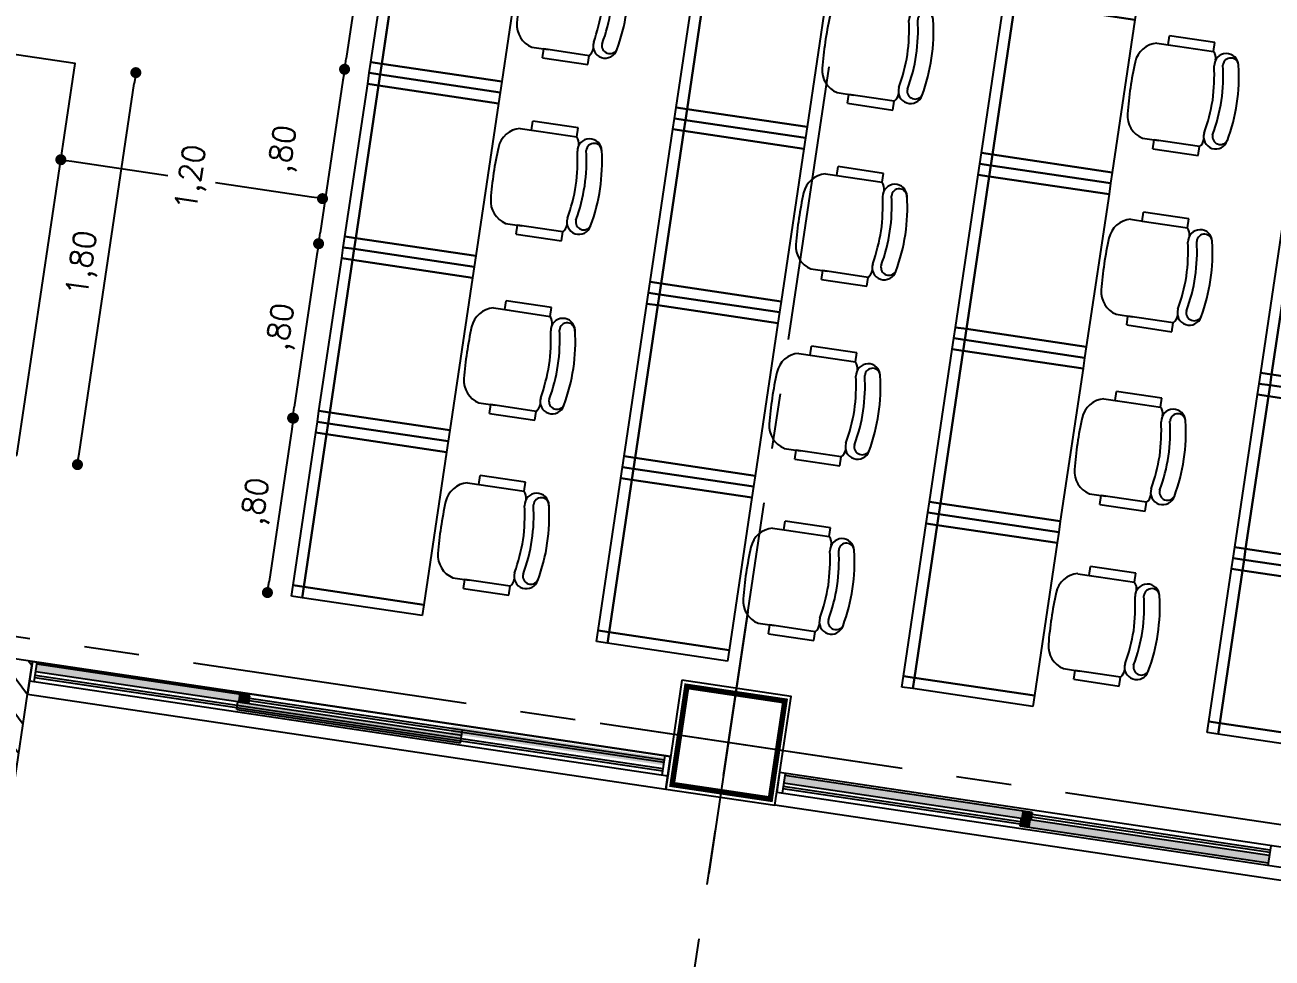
# Model space of a CAD drawing. Header units: millimetres. Extents: x 338 to 506, y 179 to 335.
# Drawn here: x 403.07 to 408.72, y 215.6 to 219.84 of the extents above; entities that cross this region are included whole.
import ezdxf

# ---------------------------------------------------------------- set-up
doc = ezdxf.new("R2010")
doc.units = ezdxf.units.MM
doc.linetypes.add('CENTER', pattern=[2, 1.25, -0.25, 0.25, -0.25])
doc.linetypes.add('DASHED2', pattern=[0.375, 0.25, -0.125])
for name, color, linetype in [('COLUMNAS', 252, 'Continuous'), ('CUBIERTA', 254, 'Continuous'), ('EJES-COLUMNAS', 3, 'CENTER'), ('EJES_DE_COLUMNA', 255, 'DASHED2'), ('MUROS', 32, 'Continuous'), ('PUPITRES', 8, 'Continuous'), ('REJAS', 151, 'Continuous')]:
    doc.layers.add(name, color=color, linetype=linetype)
doc.styles.add('NOTAS', font='simplex.shx')
doc.styles.get("Standard").update_dxf_attribs({"font": 'ARIALUNI.ttf'})
doc.dimstyles.new('ROMANS', dxfattribs={"dimtxt": 0.1, "dimasz": 0.05, "dimexe": 0.04, "dimexo": 0.5, "dimgap": 0.05, "dimtad": 1, "dimtih": 1, "dimtoh": 1, "dimdec": 4, "dimzin": 5, "dimdsep": 46, "dimtxsty": 'Standard', "dimsah": 1, "dimcen": 0.05, "dimse1": 1, "dimse2": 1, "dimclrd": 7, "dimclre": 7, "dimclrt": 7, "dimadec": 0, "dimazin": 0, "dimtfac": 1, "dimtdec": 4, "dimtix": 1, "dimtmove": 2, "dimatfit": 3, "dimfxl": 1, "dimtolj": 1, "dimarcsym": 0})

# ---------------------------------------------------------------- blocks, each defined once
blk = doc.blocks.new('*U127')
at = {"layer": 'REJAS', "color": 18, "linetype": 'Continuous', "extrusion": (0, 0, -1)}
for points in [[(-2929.0277, 1964.7903), (-2929.0627, 1963.7016), (-2929.0277, 1963.7016)], [(-2929.0277, 1964.7903), (-2929.0627, 1964.7903), (-2929.0627, 1963.7016)], [(-2928.9927, 1963.7016), (-2929.0277, 1963.6561), (-2928.9927, 1963.6561)], [(-2928.9927, 1963.7016), (-2929.0277, 1963.7016), (-2929.0277, 1963.6561)], [(-2929.0277, 1963.7016), (-2929.0627, 1963.6561), (-2929.0277, 1963.6561)], [(-2929.0277, 1963.7016), (-2929.0627, 1963.7016), (-2929.0627, 1963.6561)], [(-2928.9927, 1963.6561), (-2929.0277, 1962.5628), (-2928.9927, 1962.5628)], [(-2928.9927, 1963.6561), (-2929.0277, 1963.6561), (-2929.0277, 1962.5628)]]:
    blk.add_solid(points, dxfattribs=at)
blk = doc.blocks.new('*U132')
at = {"layer": 'REJAS', "color": 18, "linetype": 'Continuous', "extrusion": (0, 0, -1)}
for points in [[(-2928.9927, 1967.2937), (-2929.0277, 1966.2669), (-2928.9927, 1966.2669)], [(-2928.9927, 1967.2937), (-2929.0277, 1967.2937), (-2929.0277, 1966.2669)]]:
    blk.add_solid(points, dxfattribs=at)
blk = doc.blocks.new('*U133')
at = {"layer": 'REJAS', "color": 18, "linetype": 'Continuous', "extrusion": (0, 0, -1)}
for points in [[(-2929.0277, 1968.2203), (-2929.0627, 1967.2937), (-2929.0277, 1967.2937)], [(-2929.0277, 1968.2203), (-2929.0627, 1968.2203), (-2929.0627, 1967.2937)], [(-2929.0277, 1967.2937), (-2929.0627, 1967.2437), (-2929.0277, 1967.2437)], [(-2929.0277, 1967.2937), (-2929.0627, 1967.2937), (-2929.0627, 1967.2437)]]:
    blk.add_solid(points, dxfattribs=at)
blk = doc.blocks.new('*U134')
at = {"layer": 'REJAS', "color": 18, "linetype": 'Continuous', "extrusion": (0, 0, -1)}
for points in [[(-2929.0277, 1966.3169), (-2929.0627, 1965.3403), (-2929.0277, 1965.3403)], [(-2929.0277, 1966.3169), (-2929.0627, 1966.3169), (-2929.0627, 1965.3403)]]:
    blk.add_solid(points, dxfattribs=at)
blk = doc.blocks.new('*X145')
at = {"color": 0}
for p, q in [((2928.0727, 1970.225), (2928.2431, 1970.3953)), ((2928.0727, 1970.3597), (2928.1084, 1970.3953)), ((2928.2278, 1970.2453), (2928.3778, 1970.3953)), ((2928.3625, 1970.2453), (2928.5125, 1970.3953)), ((2928.4972, 1970.2453), (2928.6472, 1970.3953)), ((2928.6319, 1970.2453), (2928.7819, 1970.3953)), ((2928.7666, 1970.2453), (2928.9166, 1970.3953)), ((2928.9013, 1970.2453), (2928.9227, 1970.2667)), ((2928.1269, 1970.1445), (2928.2227, 1970.2403)), ((2928.0727, 1970.0903), (2928.1269, 1970.1445)), ((2928.0727, 1969.9556), (2928.2228, 1970.1057)), ((2928.0727, 1969.8209), (2928.2229, 1969.9711)), ((2928.9227, 1969.8626), (2928.9554, 1969.8953)), ((2928.9227, 1969.7279), (2929.0727, 1969.8779)), ((2928.0727, 1969.6861), (2928.223, 1969.8365)), ((2928.0727, 1969.5514), (2928.2231, 1969.7019)), ((2928.9227, 1969.5932), (2929.0727, 1969.7432)), ((2928.9227, 1969.4585), (2929.0727, 1969.6085)), ((2928.0727, 1969.4167), (2928.2232, 1969.5673)), ((2928.9227, 1969.3238), (2929.0727, 1969.4738)), ((2928.0727, 1969.282), (2928.2233, 1969.4327)), ((2928.9227, 1969.1891), (2929.0727, 1969.3391)), ((2928.0727, 1969.1473), (2928.2234, 1969.2981)), ((2928.9227, 1969.0544), (2929.0727, 1969.2044)), ((2928.0727, 1969.0126), (2928.2235, 1969.1635)), ((2928.0727, 1968.8779), (2928.2236, 1969.0289)), ((2928.9227, 1968.9197), (2929.0727, 1969.0697)), ((2928.9227, 1968.785), (2929.0727, 1968.935)), ((2928.0727, 1968.7432), (2928.2238, 1968.8943)), ((2928.9227, 1968.6503), (2929.0727, 1968.8003)), ((2928.0727, 1968.6085), (2928.2239, 1968.7597)), ((2928.0727, 1968.4738), (2928.224, 1968.6251)), ((2928.9227, 1968.5156), (2929.0727, 1968.6656)), ((2928.7839, 1968.242), (2929.0727, 1968.5309)), ((2928.0727, 1968.3391), (2928.2241, 1968.4905)), ((2928.9186, 1968.242), (2929.0727, 1968.3962)), ((2928.1103, 1968.242), (2928.2603, 1968.392)), ((2928.245, 1968.242), (2928.395, 1968.392)), ((2928.3797, 1968.242), (2928.5297, 1968.392)), ((2928.5145, 1968.242), (2928.6645, 1968.392)), ((2928.6492, 1968.242), (2928.7992, 1968.392)), ((2929.0533, 1968.242), (2929.0727, 1968.2615))]:
    blk.add_line(p, q, dxfattribs=at)
blk = doc.blocks.new('LATERAL_IZQUIERDA')
at = {"layer": 'MUROS'}
for points in [[(2928.9227, 1970.3953), (2928.0727, 1970.3953), (2928.0727, 1968.392), (2928.0727, 1968.392), (2928.0727, 1968.242), (2928.9227, 1968.242), (2928.9227, 1968.242), (2929.0727, 1968.242), (2929.0727, 1969.8953), (2928.9227, 1969.8953), (2928.9227, 1968.392), (2928.8227, 1968.392), (2928.2241, 1968.392), (2928.2227, 1970.2453), (2928.9227, 1970.2453)], [(2928.9227, 1965.3153), (2929.0727, 1965.3153), (2929.0727, 1968.242), (2928.9227, 1968.242), (2928.9227, 1965.3153)]]:
    blk.add_lwpolyline(points, dxfattribs=at)
at = {"layer": 'REJAS', "color": 18}
for p, q in [((2928.9827, 1965.3153), (2928.9827, 1968.242)), ((2928.9827, 1968.242), (2929.0727, 1968.242)), ((2929.0727, 1968.242), (2929.0727, 1965.3153)), ((2928.9827, 1968.2203), (2929.0727, 1968.2203)), ((2929.0027, 1968.2203), (2929.0027, 1965.3403)), ((2929.0127, 1968.2203), (2929.0127, 1965.3403)), ((2929.0277, 1967.2937), (2929.0277, 1968.2203)), ((2929.0627, 1967.2437), (2929.0627, 1968.2203)), ((2928.9927, 1967.2937), (2929.0277, 1967.2937)), ((2928.9927, 1967.2937), (2928.9927, 1966.2669)), ((2929.0277, 1967.2937), (2929.0277, 1966.2669)), ((2929.0277, 1967.2437), (2929.0627, 1967.2437)), ((2929.0427, 1967.2437), (2929.0427, 1965.3403)), ((2929.0527, 1967.2437), (2929.0527, 1965.3403)), ((2928.9927, 1966.2669), (2929.0527, 1966.2669)), ((2928.9827, 1965.3403), (2929.0727, 1965.3403)), ((2929.0727, 1965.3153), (2928.9827, 1965.3153)), ((2929.0727, 1964.8153), (2928.9827, 1964.8153)), ((2928.9827, 1964.8153), (2928.9827, 1960.2353)), ((2929.0727, 1964.7903), (2928.9827, 1964.7903)), ((2929.0027, 1963.7016), (2929.0027, 1964.7903)), ((2929.0127, 1963.7016), (2929.0127, 1964.7903)), ((2929.0277, 1963.7016), (2929.0277, 1964.7903)), ((2929.0627, 1963.6561), (2929.0627, 1964.7903)), ((2929.0727, 1960.2353), (2929.0727, 1964.8153)), ((2929.0277, 1963.7016), (2928.9927, 1963.7016)), ((2928.9927, 1962.5628), (2928.9927, 1963.7016)), ((2929.0277, 1962.5628), (2929.0277, 1963.7016)), ((2929.0627, 1963.6561), (2929.0277, 1963.6561)), ((2929.0427, 1963.6561), (2929.0427, 1962.5628)), ((2929.0527, 1962.5628), (2929.0527, 1963.6561)), ((2929.0727, 1962.5628), (2928.9827, 1962.5628))]:
    blk.add_line(p, q, dxfattribs=at)
at = {"layer": 'REJAS', "color": 30}
blk.add_line((2928.9227, 1960.2353), (2928.9227, 1964.8153), dxfattribs=at)
at = {"layer": 'MUROS', "linetype": 'Continuous'}
blk.add_blockref('*X145', (0, 0), dxfattribs=at)
at = {"layer": 'REJAS', "color": 18, "linetype": 'Continuous'}
for name in ['*U133', '*U132', '*U134', '*U127']:
    blk.add_blockref(name, (0, 0), dxfattribs=at)
blk = doc.blocks.new('_DOT')
at = {"color": 0, "linetype": 'ByBlock'}
blk.add_line((-0.5, 0), (-1, 0), dxfattribs=at)
at = {"color": 0, "linetype": 'ByBlock', "const_width": 0.5}
blk.add_lwpolyline([(-0.25, 0, 1), (0.25, 0, 1)], format="xyb", close=True, dxfattribs=at)
blk = doc.blocks.new('*U350')
at = {"color": 7, "style": 'NOTAS'}
blk.add_text(',80', height=0.1, dxfattribs=at).set_placement((2.7105, 7.0712))
blk = doc.blocks.new('*D155')
at = {"color": 7, "transparency": 16777216}
blk.add_line((3.1653, 7.0022), (2.4653, 7.0022), dxfattribs=at)
at = {"layer": 'DEFPOINTS', "color": 0, "transparency": 16777216}
for p in [(2.4153, 7.0022), (2.4153, 6.8887), (3.2153, 6.8887)]:
    blk.add_point(p, dxfattribs=at)
at = {"transparency": 16777216}
blk.add_blockref('*U350', (0, 0), dxfattribs=at)
at = {"color": 7, "transparency": 16777216, "xscale": 0.05, "yscale": 0.05, "zscale": 0.05, "rotation": 180}
blk.add_blockref('_DOT', (2.4153, 7.0022), dxfattribs=at)
at = {"color": 7, "transparency": 16777216, "xscale": 0.05, "yscale": 0.05, "zscale": 0.05}
blk.add_blockref('_DOT', (3.2153, 7.0022), dxfattribs=at)
blk = doc.blocks.new('*U351')
at = {"color": 7, "style": 'NOTAS'}
blk.add_text(',80', height=0.1, dxfattribs=at).set_placement((1.9105, 7.1807))
blk = doc.blocks.new('*D156')
at = {"color": 7, "transparency": 16777216}
blk.add_line((2.3653, 7.0022), (1.6653, 7.0022), dxfattribs=at)
at = {"layer": 'DEFPOINTS', "color": 0, "transparency": 16777216}
for p in [(1.6153, 7.0022), (1.6153, 6.8887), (2.4153, 6.8887)]:
    blk.add_point(p, dxfattribs=at)
at = {"transparency": 16777216}
blk.add_blockref('*U351', (0, 0), dxfattribs=at)
at = {"color": 7, "transparency": 16777216, "xscale": 0.05, "yscale": 0.05, "zscale": 0.05, "rotation": 180}
blk.add_blockref('_DOT', (1.6153, 7.0022), dxfattribs=at)
at = {"color": 7, "transparency": 16777216, "xscale": 0.05, "yscale": 0.05, "zscale": 0.05}
blk.add_blockref('_DOT', (2.4153, 7.0022), dxfattribs=at)
blk = doc.blocks.new('*U344')
at = {"color": 7, "style": 'NOTAS'}
blk.add_text(',80', height=0.1, dxfattribs=at).set_placement((1.1105, 7.0712))
blk = doc.blocks.new('*D157')
at = {"color": 7, "transparency": 16777216}
blk.add_line((1.5653, 7.0022), (0.8653, 7.0022), dxfattribs=at)
at = {"layer": 'DEFPOINTS', "color": 0, "transparency": 16777216}
for p in [(0.8153, 7.0022), (0.8153, 6.8887), (1.6153, 6.8887)]:
    blk.add_point(p, dxfattribs=at)
at = {"transparency": 16777216}
blk.add_blockref('*U344', (0, 0), dxfattribs=at)
at = {"color": 7, "transparency": 16777216, "xscale": 0.05, "yscale": 0.05, "zscale": 0.05, "rotation": 180}
blk.add_blockref('_DOT', (0.8153, 7.0022), dxfattribs=at)
at = {"color": 7, "transparency": 16777216, "xscale": 0.05, "yscale": 0.05, "zscale": 0.05}
blk.add_blockref('_DOT', (1.6153, 7.0022), dxfattribs=at)
blk = doc.blocks.new('*U346')
at = {"color": 7, "style": 'NOTAS'}
blk.add_text('1,80', height=0.1, dxfattribs=at).set_placement((1.2188, 8.0056))
blk = doc.blocks.new('*D159')
at = {"color": 7, "transparency": 16777216}
blk.add_line((0.5125, 7.9365), (2.2108, 7.9365), dxfattribs=at)
at = {"layer": 'DEFPOINTS', "color": 0, "transparency": 16777216}
for p in [(0.4625, 8.2147), (2.2608, 8.2147), (2.2608, 7.9365)]:
    blk.add_point(p, dxfattribs=at)
at = {"transparency": 16777216}
blk.add_blockref('*U346', (0, 0), dxfattribs=at)
at = {"color": 7, "transparency": 16777216, "xscale": 0.05, "yscale": 0.05, "zscale": 0.05, "rotation": 180}
blk.add_blockref('_DOT', (0.4625, 7.9365), dxfattribs=at)
at = {"color": 7, "transparency": 16777216, "xscale": 0.05, "yscale": 0.05, "zscale": 0.05}
blk.add_blockref('_DOT', (2.2608, 7.9365), dxfattribs=at)
blk = doc.blocks.new('*U347')
at = {"layer": 'MUROS', "color": 7, "style": 'NOTAS'}
blk.add_text(',80', height=0.1, dxfattribs=at).set_placement((0.3105, 7.0677))
blk = doc.blocks.new('*D160')
at = {"layer": 'DEFPOINTS', "color": 0, "transparency": 16777216}
for p in [(0.0153, 6.9986), (0.0153, 6.8887), (0.8153, 6.8887)]:
    blk.add_point(p, dxfattribs=at)
at = {"layer": 'MUROS', "color": 7, "transparency": 16777216}
blk.add_line((0.7653, 6.9986), (0.0653, 6.9986), dxfattribs=at)
at = {"transparency": 16777216}
blk.add_blockref('*U347', (0, 0), dxfattribs=at)
at = {"layer": 'MUROS', "color": 7, "transparency": 16777216, "xscale": 0.05, "yscale": 0.05, "zscale": 0.05, "rotation": 180}
blk.add_blockref('_DOT', (0.0153, 6.9986), dxfattribs=at)
at = {"layer": 'MUROS', "color": 7, "transparency": 16777216, "xscale": 0.05, "yscale": 0.05, "zscale": 0.05}
blk.add_blockref('_DOT', (0.8153, 6.9986), dxfattribs=at)
blk = doc.blocks.new('SILLA-AULA')
at = {"layer": 'PUPITRES'}
for p, q in [((-0.3089, 0.1635), (-0.3089, 0.0888)), ((0.1271, 0.1618), (0.1271, 0.0881)), ((-0.3498, 0.1091), (-0.3498, -0.0987)), ((-0.3498, 0.1091), (-0.3089, 0.1091)), ((-0.3089, -0.0987), (-0.3089, 0.1091)), ((0.1269, 0.1096), (0.168, 0.1096)), ((0.1271, 0.1088), (0.1271, -0.0982)), ((0.168, -0.0982), (0.168, 0.1096)), ((-0.3498, -0.0987), (-0.3089, -0.0987)), ((0.1271, -0.0982), (0.168, -0.0982))]:
    blk.add_line(p, q, dxfattribs=at)
for centre, radius, start, end in [((-0.2016, 0.1365), 0.1106, 94.0766, 165.8334), ((-0.0911, -1.4149), 1.6658, 85.9234, 94.0766), ((0.0195, 0.1365), 0.1106, 13.2566, 85.9234), ((-0.2542, -0.1649), 0.0553, 80.2478, 260.1012), ((-0.2715, -0.0584), 0.0549, 227.1618, 267.5717), ((-0.0727, 0.7859), 0.9127, 259.1286, 268.8433), ((-0.1095, 0.7859), 0.9127, 271.1567, 280.8714), ((0.072, -0.1649), 0.0553, 279.8988, 99.7522), ((0.0898, -0.0579), 0.0549, 270.7226, 312.8382), ((-0.2498, -0.1856), 0.0362, 85.0872, 250.3213), ((-0.0876, 0.6001), 0.7663, 258.0112, 281.9888), ((0.0746, -0.1846), 0.0352, 274.9128, 94.9128), ((-0.0911, 0.5988), 0.8362, 258.0899, 281.9101)]:
    blk.add_arc(centre, radius, start, end, dxfattribs=at)
blk = doc.blocks.new('*U149')
at = {"color": 7, "style": 'NOTAS'}
blk.add_text('.60', height=0.1, dxfattribs=at).set_placement((2880.9612, 1963.0566))
blk = doc.blocks.new('*D148')
at = {"color": 7, "transparency": 16777216}
for p, q in [((2881.066, 1963.3566), (2881.066, 1963.2066)), ((2881.066, 1962.8566), (2881.066, 1963.0066))]:
    blk.add_line(p, q, dxfattribs=at)
at = {"layer": 'DEFPOINTS', "color": 0, "transparency": 16777216}
for p in [(2880.9048, 1963.4066), (2881.066, 1963.4066), (2880.9048, 1962.8066)]:
    blk.add_point(p, dxfattribs=at)
at = {"color": 7, "transparency": 16777216, "xscale": 0.05, "yscale": 0.05, "zscale": 0.05}
for p, rotation in [((2881.066, 1963.4066), 90), ((2881.066, 1962.8066), 270)]:
    blk.add_blockref('_DOT', p, dxfattribs=dict(at, rotation=rotation))
at = {"transparency": 16777216}
blk.add_blockref('*U149', (0, 0), dxfattribs=at)
blk = doc.blocks.new('*U151')
at = {"color": 7, "style": 'NOTAS'}
blk.add_text('.80', height=0.1, dxfattribs=at).set_placement((2880.9612, 1962.3566))
blk = doc.blocks.new('*D150')
at = {"color": 7, "transparency": 16777216}
for p, q in [((2881.066, 1962.7566), (2881.066, 1962.5066)), ((2881.066, 1962.0566), (2881.066, 1962.3066))]:
    blk.add_line(p, q, dxfattribs=at)
at = {"layer": 'DEFPOINTS', "color": 0, "transparency": 16777216}
for p in [(2880.9048, 1962.8066), (2880.9048, 1962.0066), (2881.066, 1962.0066)]:
    blk.add_point(p, dxfattribs=at)
at = {"color": 7, "transparency": 16777216, "xscale": 0.05, "yscale": 0.05, "zscale": 0.05}
for p, rotation in [((2881.066, 1962.8066), 90), ((2881.066, 1962.0066), 270)]:
    blk.add_blockref('_DOT', p, dxfattribs=dict(at, rotation=rotation))
at = {"transparency": 16777216}
blk.add_blockref('*U151', (0, 0), dxfattribs=at)
blk = doc.blocks.new('*U352')
at = {"color": 7, "style": 'NOTAS'}
blk.add_text('1,20', height=0.1, dxfattribs=at).set_placement((1.6771, 7.5742))
blk = doc.blocks.new('*D166')
at = {"color": 7, "transparency": 16777216}
for p, q in [((1.82, 8.1647), (1.82, 7.7242)), ((1.82, 7.0647), (1.82, 7.5051))]:
    blk.add_line(p, q, dxfattribs=at)
at = {"layer": 'DEFPOINTS', "color": 0, "transparency": 16777216}
for p in [(1.9951, 8.2147), (1.82, 7.0147), (1.9951, 7.0147)]:
    blk.add_point(p, dxfattribs=at)
at = {"color": 7, "transparency": 16777216, "xscale": 0.05, "yscale": 0.05, "zscale": 0.05}
for p, rotation in [((1.82, 8.2147), 90), ((1.82, 7.0147), 270)]:
    blk.add_blockref('_DOT', p, dxfattribs=dict(at, rotation=rotation))
at = {"transparency": 16777216}
blk.add_blockref('*U352', (0, 0), dxfattribs=at)
blk = doc.blocks.new('EJES_ESTRUCTURALES')
at = {"layer": 'EJES_DE_COLUMNA', "color": 9, "linetype": 'CENTER'}
for p, q in [((667.62768, 131.2663), (667.62768, 199.7363)), ((661.47768, 180.06297), (759.37077, 180.06297))]:
    blk.add_line(p, q, dxfattribs=at)
blk = doc.blocks.new('COLUMNAS')
at = {"layer": 'COLUMNAS', "color": 6}
blk.add_lwpolyline([(-610.4048, 204.146), (-610.9048, 204.146), (-610.9048, 203.646), (-610.4048, 203.646), (-610.4048, 204.146)], dxfattribs=at)
at = {"layer": 'COLUMNAS', "color": 6, "const_width": 0.025}
blk.add_lwpolyline([(-610.8798, 203.6701), (-610.4298, 203.6701), (-610.4298, 204.1201), (-610.8798, 204.1201)], close=True, dxfattribs=at)
at = {"layer": 'EJES-COLUMNAS'}
for p, q in [((-610.6548, 203.2838), (-610.6548, 204.4838)), ((-610.6548, 203.2838), (-610.6548, 204.4838)), ((-610.0548, 203.896), (-611.2548, 203.896))]:
    blk.add_line(p, q, dxfattribs=at)
blk = doc.blocks.new('*U152')
at = {"layer": 'PUPITRES'}
for p, q in [((-3.3, -0.19972), (-3.3, -0.14972)), ((-3.3, -0.14972), (-3.25, -0.14972)), ((-3.25, -0.14972), (-3.25, -0.19972)), ((-3.25, -0.19972), (-3.25, -0.14972)), ((-3.25, -0.14972), (-2.55, -0.14972)), ((-2.55, -0.14972), (-2.55, -0.19972)), ((-2.55, -0.19972), (-2.55, -0.14972)), ((-2.55, -0.14972), (-2.5, -0.14972)), ((-2.5, -0.19972), (-2.5, -0.14972)), ((-2.5, -0.14972), (-2.45, -0.14972)), ((-2.5, -0.19972), (-2.5, -0.14972)), ((-2.5, -0.19972), (-2.5, -0.14972)), ((-2.5, -0.14972), (-2.5, -0.19972)), ((-2.45, -0.14972), (-2.45, -0.19972)), ((-2.45, -0.19972), (-2.45, -0.14972)), ((-2.45, -0.14972), (-1.75, -0.14972)), ((-1.75, -0.14972), (-1.75, -0.19972)), ((-1.75, -0.19972), (-1.75, -0.14972)), ((-1.75, -0.14972), (-1.7, -0.14972)), ((-1.7, -0.19972), (-1.7, -0.14972)), ((-1.7, -0.14972), (-1.65, -0.14972)), ((-1.7, -0.19972), (-1.7, -0.14972)), ((-1.7, -0.14972), (-1.7, -0.19972)), ((-1.65, -0.14972), (-1.65, -0.19972)), ((-1.65, -0.19972), (-1.65, -0.14972)), ((-1.65, -0.14972), (-0.95, -0.14972)), ((-0.95, -0.14972), (-0.95, -0.19972)), ((-0.95, -0.19972), (-0.95, -0.14972)), ((-0.95, -0.14972), (-0.9, -0.14972)), ((-0.9, -0.19972), (-0.9, -0.14972)), ((-0.9, -0.14972), (-0.85, -0.14972)), ((-0.9, -0.14972), (-0.9, -0.19972)), ((-0.85, -0.14972), (-0.85, -0.19972)), ((-0.85, -0.19972), (-0.85, -0.14972)), ((-0.85, -0.14972), (-0.15, -0.14972)), ((-0.15, -0.14972), (-0.1, -0.14972)), ((-0.15, -0.14972), (-0.15, -0.19972)), ((-0.15, -0.19972), (-0.15, -0.14972)), ((-0.15, -0.14972), (-0.1, -0.14972)), ((-0.1, -0.14972), (-0.1, -0.19972)), ((0.9, -0.19972), (0.9, -0.14972)), ((0.9, -0.14972), (0.95, -0.14972)), ((0.95, -0.14972), (0.95, -0.19972)), ((0.95, -0.19972), (0.95, -0.14972)), ((0.95, -0.14972), (1.65, -0.14972)), ((1.65, -0.14972), (1.65, -0.19972)), ((1.65, -0.19972), (1.65, -0.14972)), ((1.65, -0.14972), (1.7, -0.14972)), ((1.7, -0.19972), (1.7, -0.14972)), ((1.7, -0.14972), (1.75, -0.14972)), ((1.7, -0.19972), (1.7, -0.14972)), ((1.7, -0.19972), (1.7, -0.14972)), ((1.7, -0.14972), (1.7, -0.19972)), ((1.75, -0.14972), (1.75, -0.19972)), ((1.75, -0.19972), (1.75, -0.14972)), ((1.75, -0.14972), (2.45, -0.14972)), ((2.45, -0.14972), (2.45, -0.19972)), ((2.45, -0.19972), (2.45, -0.14972)), ((2.45, -0.14972), (2.5, -0.14972)), ((2.5, -0.19972), (2.5, -0.14972)), ((2.5, -0.14972), (2.55, -0.14972)), ((2.5, -0.19972), (2.5, -0.14972)), ((2.5, -0.14972), (2.5, -0.19972)), ((2.55, -0.14972), (2.55, -0.19972)), ((2.55, -0.19972), (2.55, -0.14972)), ((2.55, -0.14972), (3.25, -0.14972)), ((3.25, -0.14972), (3.25, -0.19972)), ((3.25, -0.19972), (3.25, -0.14972)), ((3.25, -0.14972), (3.3, -0.14972)), ((3.3, -0.19972), (3.3, -0.14972)), ((3.3, -0.14972), (3.3, -0.19972)), ((-3.3, -0.74972), (-3.3, -0.19972)), ((-3.3, -0.19972), (-3.25, -0.19972)), ((-3.25, -0.19972), (-3.3, -0.19972)), ((-3.25, -0.19972), (-3.25, -0.74972)), ((-2.55, -0.19972), (-3.25, -0.19972)), ((-3.25, -0.74972), (-3.25, -0.19972)), ((-3.25, -0.19972), (-2.55, -0.19972)), ((-2.55, -0.74972), (-2.55, -0.19972)), ((-2.55, -0.19972), (-2.5, -0.19972)), ((-2.5, -0.19972), (-2.55, -0.19972)), ((-2.55, -0.19972), (-2.55, -0.74972)), ((-2.5, -0.74972), (-2.5, -0.19972)), ((-2.5, -0.19972), (-2.45, -0.19972)), ((-2.45, -0.19972), (-2.5, -0.19972)), ((-2.5, -0.74972), (-2.5, -0.19972)), ((-2.5, -0.74972), (-2.5, -0.19972)), ((-2.5, -0.19972), (-2.5, -0.74972)), ((-2.45, -0.19972), (-2.45, -0.74972)), ((-1.75, -0.19972), (-2.45, -0.19972)), ((-2.45, -0.74972), (-2.45, -0.19972)), ((-2.45, -0.19972), (-1.75, -0.19972)), ((-1.75, -0.74972), (-1.75, -0.19972)), ((-1.75, -0.19972), (-1.7, -0.19972)), ((-1.7, -0.19972), (-1.75, -0.19972)), ((-1.75, -0.19972), (-1.75, -0.74972)), ((-1.7, -0.74972), (-1.7, -0.19972)), ((-1.7, -0.19972), (-1.65, -0.19972)), ((-1.65, -0.19972), (-1.7, -0.19972)), ((-1.7, -0.74972), (-1.7, -0.19972)), ((-1.7, -0.19972), (-1.7, -0.74972)), ((-1.65, -0.19972), (-1.65, -0.74972)), ((-0.95, -0.19972), (-1.65, -0.19972)), ((-1.65, -0.74972), (-1.65, -0.19972)), ((-1.65, -0.19972), (-0.95, -0.19972)), ((-0.95, -0.74972), (-0.95, -0.19972)), ((-0.95, -0.19972), (-0.9, -0.19972)), ((-0.9, -0.19972), (-0.95, -0.19972)), ((-0.95, -0.19972), (-0.95, -0.74972)), ((-0.9, -0.74972), (-0.9, -0.19972)), ((-0.9, -0.19972), (-0.85, -0.19972)), ((-0.85, -0.19972), (-0.9, -0.19972)), ((-0.9, -0.19972), (-0.9, -0.74972)), ((-0.85, -0.19972), (-0.85, -0.74972)), ((-0.15, -0.19972), (-0.85, -0.19972)), ((-0.85, -0.74972), (-0.85, -0.19972)), ((-0.85, -0.19972), (-0.15, -0.19972)), ((-0.15, -0.74972), (-0.15, -0.19972)), ((-0.15, -0.19972), (-0.1, -0.19972)), ((-0.1, -0.19972), (-0.15, -0.19972)), ((-0.15, -0.19972), (-0.15, -0.74972)), ((-0.1, -0.19972), (-0.1, -0.74972)), ((0.9, -0.74972), (0.9, -0.19972)), ((0.9, -0.19972), (0.95, -0.19972)), ((0.95, -0.19972), (0.9, -0.19972)), ((0.95, -0.19972), (0.95, -0.74972)), ((1.65, -0.19972), (0.95, -0.19972)), ((0.95, -0.74972), (0.95, -0.19972)), ((0.95, -0.19972), (1.65, -0.19972)), ((1.65, -0.74972), (1.65, -0.19972)), ((1.65, -0.19972), (1.7, -0.19972)), ((1.7, -0.19972), (1.65, -0.19972)), ((1.65, -0.19972), (1.65, -0.74972)), ((1.7, -0.74972), (1.7, -0.19972)), ((1.7, -0.19972), (1.75, -0.19972)), ((1.75, -0.19972), (1.7, -0.19972)), ((1.7, -0.74972), (1.7, -0.19972)), ((1.7, -0.74972), (1.7, -0.19972)), ((1.7, -0.19972), (1.7, -0.74972)), ((1.75, -0.19972), (1.75, -0.74972)), ((2.45, -0.19972), (1.75, -0.19972)), ((1.75, -0.74972), (1.75, -0.19972)), ((1.75, -0.19972), (2.45, -0.19972)), ((2.45, -0.74972), (2.45, -0.19972)), ((2.45, -0.19972), (2.5, -0.19972)), ((2.5, -0.19972), (2.45, -0.19972)), ((2.45, -0.19972), (2.45, -0.74972)), ((2.5, -0.74972), (2.5, -0.19972)), ((2.5, -0.19972), (2.55, -0.19972)), ((2.55, -0.19972), (2.5, -0.19972)), ((2.5, -0.74972), (2.5, -0.19972)), ((2.5, -0.19972), (2.5, -0.74972)), ((2.55, -0.19972), (2.55, -0.74972)), ((3.25, -0.19972), (2.55, -0.19972)), ((2.55, -0.74972), (2.55, -0.19972)), ((2.55, -0.19972), (3.25, -0.19972)), ((3.25, -0.74972), (3.25, -0.19972)), ((3.25, -0.19972), (3.3, -0.19972)), ((3.3, -0.19972), (3.25, -0.19972)), ((3.25, -0.19972), (3.25, -0.74972)), ((3.3, -0.74972), (3.3, -0.19972)), ((3.3, -0.19972), (3.3, -0.74972)), ((-3.25, -0.74972), (-3.3, -0.74972)), ((-2.55, -0.74972), (-3.25, -0.74972)), ((-2.5, -0.74972), (-2.55, -0.74972)), ((-2.45, -0.74972), (-2.5, -0.74972)), ((-1.75, -0.74972), (-2.45, -0.74972)), ((-1.7, -0.74972), (-1.75, -0.74972)), ((-1.65, -0.74972), (-1.7, -0.74972)), ((-0.95, -0.74972), (-1.65, -0.74972)), ((-0.9, -0.74972), (-0.95, -0.74972)), ((-0.85, -0.74972), (-0.9, -0.74972)), ((-0.15, -0.74972), (-0.85, -0.74972)), ((-0.1, -0.74972), (-0.15, -0.74972)), ((0.95, -0.74972), (0.9, -0.74972)), ((1.65, -0.74972), (0.95, -0.74972)), ((1.7, -0.74972), (1.65, -0.74972)), ((1.75, -0.74972), (1.7, -0.74972)), ((2.45, -0.74972), (1.75, -0.74972)), ((2.5, -0.74972), (2.45, -0.74972)), ((2.55, -0.74972), (2.5, -0.74972)), ((3.25, -0.74972), (2.55, -0.74972)), ((3.3, -0.74972), (3.25, -0.74972))]:
    blk.add_line(p, q, dxfattribs=at)
at = {"layer": 'MUROS'}
for p in [(-2.80086, -1.02539), (-1.99861, -1.02539), (-1.17515, -1.02539), (-0.36679, -1.02539), (1.39914, -1.02539), (2.20139, -1.02539), (3.02485, -1.02539)]:
    blk.add_blockref('SILLA-AULA', p, dxfattribs=at)
for base, p2, picture, middle in [((0.06121, 1.25028), (-0.1, 1.25028), '*D148', (0.06121, 0.95028)), ((0.06121, -0.14972), (-0.1, -0.14972), '*D150', (0.06121, 0.25028))]:
    dim = blk.add_linear_dim(base=base, p1=(-0.1, 0.65028), p2=p2, angle=90, dimstyle='ROMANS')
    dim.commit()
    dim.dimension.update_dxf_attribs({"geometry": picture, "text_midpoint": middle, "insert": (-2881.00479, -1962.15633)})
blk = doc.blocks.new('*U153')
at = {"layer": 'MUROS', "color": 0, "linetype": 'ByBlock'}
for p in [(0, 0), (0, -1.4), (0, -2.8), (0, -4.2)]:
    blk.add_blockref('*U152', p, dxfattribs=at)
blk = doc.blocks.new('*U154')
at = {"layer": 'PUPITRES'}
for p, q in [((0.01529, 6.83873), (0.01529, 6.88873)), ((0.01529, 6.88873), (0.06529, 6.88873)), ((0.06529, 6.88873), (0.06529, 6.83873)), ((0.06529, 6.83873), (0.06529, 6.88873)), ((0.06529, 6.88873), (0.76529, 6.88873)), ((0.76529, 6.88873), (0.76529, 6.83873)), ((0.76529, 6.83873), (0.76529, 6.88873)), ((0.76529, 6.88873), (0.81529, 6.88873)), ((0.81529, 6.83873), (0.81529, 6.88873)), ((0.81529, 6.88873), (0.86529, 6.88873)), ((0.81529, 6.83873), (0.81529, 6.88873)), ((0.81529, 6.83873), (0.81529, 6.88873)), ((0.81529, 6.88873), (0.81529, 6.83873)), ((0.86529, 6.88873), (0.86529, 6.83873)), ((0.86529, 6.83873), (0.86529, 6.88873)), ((0.86529, 6.88873), (1.56529, 6.88873)), ((1.56529, 6.88873), (1.56529, 6.83873)), ((1.56529, 6.83873), (1.56529, 6.88873)), ((1.56529, 6.88873), (1.61529, 6.88873)), ((1.61529, 6.83873), (1.61529, 6.88873)), ((1.61529, 6.88873), (1.66529, 6.88873)), ((1.61529, 6.83873), (1.61529, 6.88873)), ((1.61529, 6.88873), (1.61529, 6.83873)), ((1.66529, 6.88873), (1.66529, 6.83873)), ((1.66529, 6.83873), (1.66529, 6.88873)), ((1.66529, 6.88873), (2.36529, 6.88873)), ((2.36529, 6.88873), (2.36529, 6.83873)), ((2.36529, 6.83873), (2.36529, 6.88873)), ((2.36529, 6.88873), (2.41529, 6.88873)), ((2.41529, 6.83873), (2.41529, 6.88873)), ((2.41529, 6.88873), (2.46529, 6.88873)), ((2.41529, 6.88873), (2.41529, 6.83873)), ((2.46529, 6.88873), (2.46529, 6.83873)), ((2.46529, 6.83873), (2.46529, 6.88873)), ((2.46529, 6.88873), (3.16529, 6.88873)), ((0.01529, 6.28873), (0.01529, 6.83873)), ((0.01529, 6.83873), (0.06529, 6.83873)), ((0.06529, 6.83873), (0.01529, 6.83873)), ((0.06529, 6.83873), (0.06529, 6.28873)), ((0.76529, 6.83873), (0.06529, 6.83873)), ((0.06529, 6.28873), (0.06529, 6.83873)), ((0.06529, 6.83873), (0.76529, 6.83873)), ((0.76529, 6.28873), (0.76529, 6.83873)), ((0.76529, 6.83873), (0.81529, 6.83873)), ((0.81529, 6.83873), (0.76529, 6.83873)), ((0.76529, 6.83873), (0.76529, 6.28873)), ((0.81529, 6.28873), (0.81529, 6.83873)), ((0.81529, 6.83873), (0.86529, 6.83873)), ((0.86529, 6.83873), (0.81529, 6.83873)), ((0.81529, 6.28873), (0.81529, 6.83873)), ((0.81529, 6.28873), (0.81529, 6.83873)), ((0.81529, 6.83873), (0.81529, 6.28873)), ((0.86529, 6.83873), (0.86529, 6.28873)), ((1.56529, 6.83873), (0.86529, 6.83873)), ((0.86529, 6.28873), (0.86529, 6.83873)), ((0.86529, 6.83873), (1.56529, 6.83873)), ((1.56529, 6.28873), (1.56529, 6.83873)), ((1.56529, 6.83873), (1.61529, 6.83873)), ((1.61529, 6.83873), (1.56529, 6.83873)), ((1.56529, 6.83873), (1.56529, 6.28873)), ((1.61529, 6.28873), (1.61529, 6.83873)), ((1.61529, 6.83873), (1.66529, 6.83873)), ((1.66529, 6.83873), (1.61529, 6.83873)), ((1.61529, 6.28873), (1.61529, 6.83873)), ((1.61529, 6.83873), (1.61529, 6.28873)), ((1.66529, 6.83873), (1.66529, 6.28873)), ((2.36529, 6.83873), (1.66529, 6.83873)), ((1.66529, 6.28873), (1.66529, 6.83873)), ((1.66529, 6.83873), (2.36529, 6.83873)), ((2.36529, 6.28873), (2.36529, 6.83873)), ((2.36529, 6.83873), (2.41529, 6.83873)), ((2.41529, 6.83873), (2.36529, 6.83873)), ((2.36529, 6.83873), (2.36529, 6.28873)), ((2.41529, 6.28873), (2.41529, 6.83873)), ((2.41529, 6.83873), (2.46529, 6.83873)), ((2.46529, 6.83873), (2.41529, 6.83873)), ((2.41529, 6.83873), (2.41529, 6.28873)), ((2.46529, 6.83873), (2.46529, 6.28873)), ((3.16529, 6.83873), (2.46529, 6.83873)), ((2.46529, 6.28873), (2.46529, 6.83873)), ((2.46529, 6.83873), (3.16529, 6.83873)), ((0.06529, 6.28873), (0.01529, 6.28873)), ((0.76529, 6.28873), (0.06529, 6.28873)), ((0.81529, 6.28873), (0.76529, 6.28873)), ((0.86529, 6.28873), (0.81529, 6.28873)), ((1.56529, 6.28873), (0.86529, 6.28873)), ((1.61529, 6.28873), (1.56529, 6.28873)), ((1.66529, 6.28873), (1.61529, 6.28873)), ((2.36529, 6.28873), (1.66529, 6.28873)), ((2.41529, 6.28873), (2.36529, 6.28873)), ((2.46529, 6.28873), (2.41529, 6.28873)), ((3.16529, 6.28873), (2.46529, 6.28873))]:
    blk.add_line(p, q, dxfattribs=at)
at = {"layer": 'PUPITRES', "linetype": 'Continuous'}
blk.add_lwpolyline([(0.4625, 8.21465), (2.26076, 8.21465), (2.26076, 8.91963), (0.4625, 8.91963)], close=True, dxfattribs=at)
at = {"layer": 'MUROS'}
for name, p in [('*U153', (3.31529, 5.63845)), ('SILLA-AULA', (0.51443, 6.01306)), ('SILLA-AULA', (1.31668, 6.01306)), ('SILLA-AULA', (2.14015, 6.01306)), ('SILLA-AULA', (2.94851, 6.01306))]:
    blk.add_blockref(name, p, dxfattribs=at)
for base, p1, p2, picture, middle in [((2.26076, 7.93654), (0.4625, 8.21465), (2.26076, 8.21465), '*D159', (1.36163, 8.04606)), ((0.81529, 7.00215), (1.61529, 6.88873), (0.81529, 6.88873), '*D157', (1.21529, 7.11168)), ((2.41529, 7.00215), (3.21529, 6.88873), (2.41529, 6.88873), '*D155', (2.81529, 7.11168))]:
    dim = blk.add_linear_dim(base=base, p1=p1, p2=p2, dimstyle='ROMANS')
    dim.commit()
    dim.dimension.update_dxf_attribs({"geometry": picture, "text_midpoint": middle})
at = {"color": 18}
dim = blk.add_linear_dim(base=(1.81996, 7.01465), p1=(1.99506, 8.21465), p2=(1.99506, 7.01465), angle=90, dimstyle='ROMANS', dxfattribs=at)
dim.commit()
dim.dimension.update_dxf_attribs({"geometry": '*D166', "text_midpoint": (1.81996, 7.61465)})
dim = blk.add_linear_dim(base=(1.61529, 7.00215), p1=(2.41529, 6.88873), p2=(1.61529, 6.88873), dimstyle='ROMANS')
dim.commit()
dim.dimension.update_dxf_attribs({"geometry": '*D156', "text_midpoint": (2.01529, 7.11168), "dimtype": 128})
at = {"layer": 'MUROS'}
dim = blk.add_linear_dim(base=(0.01529, 6.99864), p1=(0.81529, 6.88873), p2=(0.01529, 6.88873), dimstyle='ROMANS', dxfattribs=at)
dim.commit()
dim.dimension.update_dxf_attribs({"geometry": '*D160', "text_midpoint": (0.41529, 7.10817)})
blk = doc.blocks.new('A$C7152A42C')
at = {"color": 4}
blk.add_blockref('LATERAL_IZQUIERDA', (-2892.7659, -1880.28762), dxfattribs=at)
at = {"layer": 'CUBIERTA'}
blk.add_blockref('COLUMNAS', (647.06158, -119.11823), dxfattribs=at)
at = {"layer": 'EJES_DE_COLUMNA'}
blk.add_blockref('EJES_ESTRUCTURALES', (-631.22088, -95.28525), dxfattribs=at)
at = {"layer": 'MUROS'}
blk.add_blockref('*U154', (36.75745, 79.94772), dxfattribs=at)

msp = doc.modelspace()

# ---------------------------------------------------------------- block references
at = {"layer": 'MUROS', "color": 32, "rotation": 81.53046525965426}
msp.add_blockref('A$C7152A42C', (484.7482, 168.0844), dxfattribs=at)

doc.saveas('drawing.dxf')
